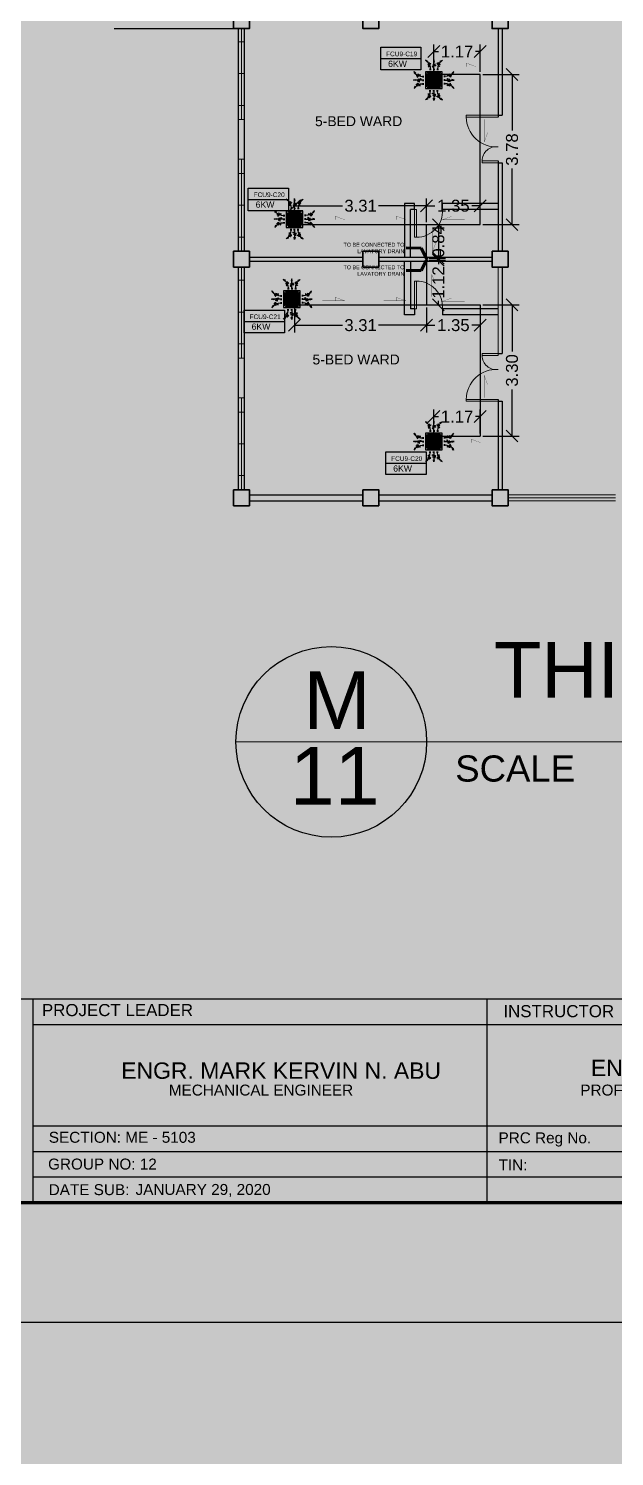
# Model space of a CAD drawing. Header units: millimetres. Extents: x -60 to 576, y -39 to 287.
# Drawn here: x 344.27 to 359, y 76.2 to 112.11 of the extents above; entities that cross this region are included whole.
import ezdxf

# ---------------------------------------------------------------- set-up
doc = ezdxf.new("R2010")
doc.units = ezdxf.units.MM
doc.header["$MEASUREMENT"] = 0
for name, color, linetype in [('AIR', 7, 'Continuous'), ('AIR-00', 7, 'Continuous'), ('AIR-01', 7, 'Continuous'), ('AIR-02', 7, 'Continuous'), ('AIR-04', 7, 'Continuous'), ('DRAIN PIPE', 7, 'Continuous'), ('fcu drain', 7, 'Continuous'), ('label', 7, 'Continuous'), ('Legends', 7, 'Continuous'), ('M-AC-TEXT', 7, 'Continuous'), ('template', 7, 'Continuous')]:
    doc.layers.add(name, color=color, linetype=linetype)
doc.styles.add('ar-dim-axis', font='romans.shx', dxfattribs={"width": 0.8})
doc.styles.add('arial', font='arial.ttf')
doc.styles.add('OIP FONT', font='GOTHIC.TTF', dxfattribs={"height": 150})
doc.styles.get("Standard").update_dxf_attribs({"font": 'arial.ttf'})
doc.styles.add('SWISSLT175', font='swissl.ttf', dxfattribs={"height": 0.175})
doc.dimstyles.new('ar-dim-axis', dxfattribs={"dimtxt": 350, "dimasz": 250, "dimexe": 75, "dimexo": 75, "dimgap": 200, "dimtad": 1, "dimdec": 0, "dimzin": 12, "dimdsep": 46, "dimtxsty": 'ar-dim-axis', "dimblk": 'ARCHTICK', "dimcen": 120, "dimclrd": 11, "dimclre": 8, "dimclrt": 4, "dimadec": 0, "dimazin": 3, "dimtm": 1, "dimtfac": 1, "dimtdec": 0, "dimtix": 1, "dimtmove": 2, "dimatfit": 3, "dimldrblk": 'ARCHTICK', "dimfxl": 1, "dimtolj": 1, "dimtzin": 0, "dimarcsym": 1})
doc.dimstyles.new('Copy of dimension', dxfattribs={"dimtxt": 0.3, "dimasz": 0.3, "dimexe": 0.18, "dimexo": 0.0625, "dimgap": 0.09, "dimtad": 0, "dimzin": 0, "dimdsep": 46, "dimtxsty": 'Standard', "dimblk": 'OBLIQUE', "dimcen": 0.09, "dimclrd": 256, "dimclre": 256, "dimclrt": 256, "dimadec": 0, "dimazin": 0, "dimtfac": 1, "dimtofl": 0, "dimtmove": 0, "dimatfit": 3, "dimldrblk": 'OBLIQUE', "dimfxl": 1, "dimtolj": 1, "dimtzin": 0, "dimarcsym": 0})

# ---------------------------------------------------------------- blocks, each defined once
blk = doc.blocks.new('FCU-13000P (CASSETTE SPLIT)')
at = {"layer": 'AIR-00', "ltscale": 3}
for p, q in [((-7.105427357601002e-15, 0.5227760220777427), (-7.105427357601002e-15, 0.999858067324416)), ((-0.5227760220777427, 7.105427357601002e-15), (-0.999858067324416, 7.105427357601002e-15)), ((-0.5583965329426945, 0.1934974863815064), (-0.4871555112127934, 0.1934974863815064)), ((-0.5583965329426945, 0.1618149178217116), (-0.4871555112127934, 0.1618149178217116)), ((-0.5583965329426945, 0.01584128427990628), (-0.4871555112127934, 0.01584128427990628)), ((-0.1934974863815064, 0.5583965329426945), (-0.1934974863815064, 0.4871555112127943)), ((-0.1618149178217116, 0.5583965329426945), (-0.1618149178217116, 0.4871555112127943)), ((-0.01584128427990628, 0.5583965329426945), (-0.01584128427990628, 0.4871555112127943)), ((0.01584128427989029, 0.5583965329426945), (0.01584128427989029, 0.4871555112127943)), ((0.1618149178217116, 0.5583965329426945), (0.1618149178217116, 0.4871555112127943)), ((0.1934974863815064, 0.5583965329426945), (0.1934974863815064, 0.4871555112127943)), ((0.5583965329426945, 0.1934974863815064), (0.4871555112127934, 0.1934974863815064)), ((0.5583965329426945, 0.1618149178217116), (0.4871555112127934, 0.1618149178217116)), ((0.5583965329426945, 0.01584128427990628), (0.4871555112127934, 0.01584128427990628)), ((0.5227760220777427, 7.105427357601002e-15), (0.999858067324416, 7.105427357601002e-15)), ((-0.5583965329426945, -0.01584128427989029), (-0.4871555112127934, -0.01584128427989029)), ((-0.5583965329426945, -0.1618149178217116), (-0.4871555112127934, -0.1618149178217116)), ((-0.5583965329426945, -0.1934974863815064), (-0.4871555112127934, -0.1934974863815064)), ((-0.1934974863815064, -0.5583965329426945), (-0.1934974863815064, -0.4871555112127943)), ((-0.1618149178217116, -0.5583965329426945), (-0.1618149178217116, -0.4871555112127943)), ((-0.01584128427990628, -0.5583965329426945), (-0.01584128427990628, -0.4871555112127943)), ((-7.105427357601002e-15, -0.5227760220777427), (-7.105427357601002e-15, -0.999858067324416)), ((0.01584128427989029, -0.5583965329426945), (0.01584128427989029, -0.4871555112127943)), ((0.1618149178217116, -0.5583965329426945), (0.1618149178217116, -0.4871555112127943)), ((0.1934974863815064, -0.5583965329426945), (0.1934974863815064, -0.4871555112127943)), ((0.5583965329426945, -0.01584128427989029), (0.4871555112127934, -0.01584128427989029)), ((0.5583965329426945, -0.1618149178217116), (0.4871555112127934, -0.1618149178217116)), ((0.5583965329426945, -0.1934974863815064), (0.4871555112127934, -0.1934974863815064))]:
    blk.add_line(p, q, dxfattribs=at)
at = {"layer": 'AIR-00'}
for p, q in [((0.2953553390593271, -0.2953553390593253), (-0.2953553390593271, 0.2953553390593253)), ((0.2953553390593271, 0.2953553390593253), (-0.2953553390593271, -0.2953553390593253))]:
    blk.add_line(p, q, dxfattribs=at)
at = {"layer": 'AIR-00', "ltscale": 3}
for points in [[(-0.3354339739758903, 0.8949367535147612), (-0.311302411150054, 0.9324741763992979), (-0.4157311477908916, 0.9730825421665728)], [(-0.02231249897048215, 0.8900557322108931), (0.02231249897046617, 0.8900557322108931), (-8.881784197001252e-15, 0.999858067324416)], [(0.3354339739758903, 0.8949367535147612), (0.311302411150054, 0.9324741763992979), (0.4157311477908916, 0.9730825421665728)], [(-0.8900557322108931, 0.02231249897048215), (-0.8900557322108931, -0.02231249897046617), (-0.999858067324416, 8.881784197001252e-15)], [(-0.8949367535147612, 0.3354339739758903), (-0.9324741763992979, 0.311302411150054), (-0.9730825421665728, 0.4157311477908916)], [(0.8900557322108931, 0.02231249897048215), (0.8900557322108931, -0.02231249897046617), (0.999858067324416, 8.881784197001252e-15)], [(0.8949367535147612, 0.3354339739758903), (0.9324741763992979, 0.311302411150054), (0.9730825421665728, 0.4157311477908916)], [(-0.8949367535147612, -0.3354339739758903), (-0.9324741763992979, -0.311302411150054), (-0.9730825421665728, -0.4157311477908916)], [(0.8949367535147612, -0.3354339739758903), (0.9324741763992979, -0.311302411150054), (0.9730825421665728, -0.4157311477908916)], [(-0.3354339739758903, -0.8949367535147612), (-0.311302411150054, -0.9324741763992979), (-0.4157311477908916, -0.9730825421665728)], [(-0.02231249897048215, -0.8900557322108931), (0.02231249897046617, -0.8900557322108931), (-8.881784197001252e-15, -0.999858067324416)], [(0.3354339739758903, -0.8949367535147612), (0.311302411150054, -0.9324741763992979), (0.4157311477908916, -0.9730825421665728)]]:
    blk.add_lwpolyline(points, close=True, dxfattribs=at)
at = {"layer": 'AIR-00'}
for points in [[(-0.3233681925629757, 0.9137054649570295, -0.1718088678768037), (-0.1776562021016108, 0.5583965329426945), (-0.1776562021016108, 0.5222310829013512)], [(0.3233681925629757, 0.9137054649570295, 0.1718088678768037), (0.1776562021016108, 0.5583965329426945), (0.1776562021016108, 0.5222310829013512)], [(-0.9137054649570295, 0.3233681925629757, 0.1718088678768037), (-0.5583965329426945, 0.1776562021016108), (-0.5222310829013512, 0.1776562021016108)], [(0.9137054649570295, 0.3233681925629757, -0.1718088678768037), (0.5583965329426945, 0.1776562021016108), (0.5222310829013512, 0.1776562021016108)], [(-0.9137054649570295, -0.3233681925629757, -0.1718088678768037), (-0.5583965329426945, -0.1776562021016108), (-0.5222310829013512, -0.1776562021016108)], [(-0.3233681925629757, -0.9137054649570295, 0.1718088678768037), (-0.1776562021016108, -0.5583965329426945), (-0.1776562021016108, -0.5222310829013512)], [(0.3233681925629757, -0.9137054649570295, -0.1718088678768037), (0.1776562021016108, -0.5583965329426945), (0.1776562021016108, -0.5222310829013512)], [(0.9137054649570295, -0.3233681925629757, 0.1718088678768037), (0.5583965329426945, -0.1776562021016108), (0.5222310829013512, -0.1776562021016108)]]:
    blk.add_lwpolyline(points, format="xyb", dxfattribs=at)
for points in [[(-0.2599999999999998, -0.259999999999998), (0.2599999999999998, -0.2599999999999962), (0.2600000000000007, 0.259999999999998), (-0.2599999999999998, 0.259999999999998)], [(-0.2100000000000009, -0.2099999999999991), (0.2100000000000026, -0.2099999999999973), (0.2100000000000009, 0.2099999999999991), (-0.2100000000000009, 0.2099999999999991)], [(-0.160000000000001, -0.1599999999999984), (0.1600000000000028, -0.1599999999999966), (0.160000000000001, 0.1599999999999984), (-0.160000000000001, 0.1599999999999984)], [(-0.1100000000000012, -0.1099999999999994), (0.110000000000003, -0.1099999999999977), (0.1100000000000012, 0.1099999999999994), (-0.1100000000000012, 0.1099999999999994)], [(-0.06000000000000139, -0.05999999999999872), (0.06000000000000316, -0.05999999999999694), (0.06000000000000139, 0.05999999999999872), (-0.06000000000000139, 0.05999999999999872)]]:
    blk.add_lwpolyline(points, close=True, dxfattribs=at)
at = {"layer": 'AIR-00', "ltscale": 3}
for points in [[(-0.2677478374719957, 0.8404580605517644), (-0.2311577860871346, 0.8521369272970549), (-0.1336933111678267, 0.8824412830765702), (-0.422244853896613, 0.7038013426221994), (0.004842014239526904, 0.9030058120233662), (-0.358385268367277, 0.6454544827540296), (-0.2387546223537829, 0.6780035992551685), (-0.199446847060301, 0.6895241051866989)], [(0.2677478374719957, 0.8404580605517644), (0.2311577860871346, 0.8521369272970549), (0.1336933111678267, 0.8824412830765702), (0.422244853896613, 0.7038013426221994), (-0.004842014239526904, 0.9030058120233662), (0.358385268367277, 0.6454544827540296), (0.2387546223537829, 0.6780035992551685), (0.199446847060301, 0.6895241051866989)], [(-0.8404580605517644, 0.2677478374719957), (-0.8521369272970549, 0.2311577860871346), (-0.8824412830765702, 0.1336933111678267), (-0.7038013426221994, 0.422244853896613), (-0.9030058120233662, -0.004842014239526904), (-0.6454544827540296, 0.358385268367277), (-0.6780035992551685, 0.2387546223537829), (-0.6895241051866989, 0.199446847060301)], [(0.8404580605517644, 0.2677478374719957), (0.8521369272970549, 0.2311577860871346), (0.8824412830765702, 0.1336933111678267), (0.7038013426221994, 0.422244853896613), (0.9030058120233662, -0.004842014239526904), (0.6454544827540296, 0.358385268367277), (0.6780035992551685, 0.2387546223537829), (0.6895241051866989, 0.199446847060301)], [(-0.8404580605517644, -0.2677478374719957), (-0.8521369272970549, -0.2311577860871346), (-0.8824412830765702, -0.1336933111678267), (-0.7038013426221994, -0.422244853896613), (-0.9030058120233662, 0.004842014239526904), (-0.6454544827540296, -0.358385268367277), (-0.6780035992551685, -0.2387546223537829), (-0.6895241051866989, -0.199446847060301)], [(-0.2677478374719957, -0.8404580605517644), (-0.2311577860871346, -0.8521369272970549), (-0.1336933111678267, -0.8824412830765702), (-0.422244853896613, -0.7038013426221994), (0.004842014239526904, -0.9030058120233662), (-0.358385268367277, -0.6454544827540296), (-0.2387546223537829, -0.6780035992551685), (-0.199446847060301, -0.6895241051866989)], [(0.2677478374719957, -0.8404580605517644), (0.2311577860871346, -0.8521369272970549), (0.1336933111678267, -0.8824412830765702), (0.422244853896613, -0.7038013426221994), (-0.004842014239526904, -0.9030058120233662), (0.358385268367277, -0.6454544827540296), (0.2387546223537829, -0.6780035992551685), (0.199446847060301, -0.6895241051866989)], [(0.8404580605517644, -0.2677478374719957), (0.8521369272970549, -0.2311577860871346), (0.8824412830765702, -0.1336933111678267), (0.7038013426221994, -0.422244853896613), (0.9030058120233662, 0.004842014239526904), (0.6454544827540296, -0.358385268367277), (0.6780035992551685, -0.2387546223537829), (0.6895241051866989, -0.199446847060301)]]:
    blk.add_open_spline(points, degree=3, knots=[0.003283373016645994, 0.003283373016645994, 0.003283373016645994, 0.003283373016645994, 0.07125673401182435, 0.1924074622850254, 0.3347111145698326, 0.5062144727996265, 0.5813292033149298, 0.5813292033149298, 0.5813292033149298, 0.5813292033149298], dxfattribs=at)
for points in [[(-8.881784197001252e-15, 0.7998245828525512), (0.07656577961462041, 0.77607757560925), (-0.05808428128809773, 0.7549690294354541), (0.09768727811871436, 0.7180292880357495), (-0.08712642193214215, 0.6626196044680484), (-8.881784197001252e-15, 0.6309567852073492)], [(-0.7998245828525512, 8.881784197001252e-15), (-0.77607757560925, -0.07656577961462041), (-0.7549690294354541, 0.05808428128809773), (-0.7180292880357495, -0.09768727811871436), (-0.6626196044680484, 0.08712642193214215), (-0.6309567852073492, 8.881784197001252e-15)], [(0.7998245828525512, 8.881784197001252e-15), (0.77607757560925, -0.07656577961462041), (0.7549690294354541, 0.05808428128809773), (0.7180292880357495, -0.09768727811871436), (0.6626196044680484, 0.08712642193214215), (0.6309567852073492, 8.881784197001252e-15)], [(-8.881784197001252e-15, -0.7998245828525512), (0.07656577961462041, -0.77607757560925), (-0.05808428128809773, -0.7549690294354541), (0.09768727811871436, -0.7180292880357495), (-0.08712642193214215, -0.6626196044680484), (-8.881784197001252e-15, -0.6309567852073492)]]:
    blk.add_spline(points, degree=3, dxfattribs=at)
for points in [[(-0.4157311477908907, 0.9730825421665728), (-0.3354339739758911, 0.8949367535147612), (-0.3113024111500549, 0.9324741763992979)], [(-7.993605777301127e-15, 0.999858067324416), (-0.02231249897048304, 0.8900557322108931), (0.02231249897046528, 0.8900557322108931)], [(0.4157311477908889, 0.9730825421665728), (0.3354339739758894, 0.8949367535147612), (0.3113024111500531, 0.9324741763992979)], [(-0.999858067324416, 7.105427357601002e-15), (-0.8900557322108922, 0.02231249897048215), (-0.8900557322108922, -0.02231249897046617)], [(-0.9730825421665728, 0.4157311477908898), (-0.8949367535147612, 0.3354339739758903), (-0.9324741763992979, 0.311302411150054)], [(0.999858067324416, 7.105427357601002e-15), (0.8900557322108922, 0.02231249897048215), (0.8900557322108922, -0.02231249897046617)], [(0.9730825421665728, 0.4157311477908898), (0.8949367535147612, 0.3354339739758903), (0.9324741763992979, 0.311302411150054)], [(-0.9730825421665728, -0.4157311477908898), (-0.8949367535147612, -0.3354339739758903), (-0.9324741763992979, -0.311302411150054)], [(0.9730825421665728, -0.4157311477908898), (0.8949367535147612, -0.3354339739758903), (0.9324741763992979, -0.311302411150054)], [(-0.4157311477908907, -0.9730825421665728), (-0.3354339739758911, -0.8949367535147612), (-0.3113024111500549, -0.9324741763992979)], [(-7.993605777301127e-15, -0.999858067324416), (-0.02231249897048304, -0.8900557322108931), (0.02231249897046528, -0.8900557322108931)], [(0.4157311477908889, -0.9730825421665728), (0.3354339739758894, -0.8949367535147612), (0.3113024111500531, -0.9324741763992979)]]:
    blk.add_solid(points, dxfattribs=at)
at = {"layer": 'AIR-01'}
for points in [[(-0.3725000000000005, 0.3099999999999987), (-0.3475000000000001, 0.3099999999999987), (-0.3475000000000001, -0.3099999999999987), (-0.3725000000000005, -0.3099999999999987)], [(-0.3100000000000005, 0.3724999999999987), (0.3100000000000005, 0.3724999999999987), (0.3100000000000005, 0.3475000000000001), (-0.3100000000000005, 0.3475000000000001)], [(0.3725000000000005, 0.3099999999999987), (0.3475000000000001, 0.3099999999999987), (0.3475000000000001, -0.3099999999999987), (0.3725000000000005, -0.3099999999999987)], [(-0.3100000000000005, -0.3724999999999987), (0.3100000000000005, -0.3724999999999987), (0.3100000000000005, -0.3475000000000001), (-0.3100000000000005, -0.3475000000000001)]]:
    blk.add_lwpolyline(points, close=True, dxfattribs=at)
at = {"layer": 'AIR-02'}
blk.add_lwpolyline([(-0.2600000000000007, -0.3099999999999987), (0.2600000000000016, -0.3099999999999969, 0.414213562373095), (0.3100000000000014, -0.2599999999999962), (0.3100000000000005, 0.259999999999998, 0.4142135623730945), (0.2600000000000007, 0.3099999999999987), (-0.2600000000000007, 0.3099999999999987, 0.414213562373095), (-0.3100000000000005, 0.259999999999998), (-0.3100000000000005, -0.259999999999998, 0.414213562373095)], format="xyb", close=True, dxfattribs=at)
at = {"layer": 'AIR-04'}
blk.add_lwpolyline([(-0.4100000000000001, -0.4100000000000001), (0.4100000000000001, -0.4100000000000001), (0.4100000000000001, 0.4100000000000001), (-0.4100000000000001, 0.4100000000000001)], close=True, dxfattribs=at)
blk = doc.blocks.new('_ARCHTICK')
at = {"color": 0, "linetype": 'ByBlock', "const_width": 0.15}
blk.add_lwpolyline([(-0.5, -0.5), (0.5, 0.5)], dxfattribs=at)
blk = doc.blocks.new('_Oblique')
at = {"color": 0, "linetype": 'ByBlock', "lineweight": -2}
blk.add_line((-0.5, -0.5), (0.5, 0.5), dxfattribs=at)
blk = doc.blocks.new('*D148')
at = {"lineweight": -2, "transparency": 16777216}
for p, q in [((354.4583921592506, 111.020074889405), (354.4583921592506, 111.7155215422773)), ((355.623740215897, 111.020074889405), (355.623740215897, 111.7155215422773)), ((354.4583921592506, 111.5355215422773), (354.5755545913938, 111.5355215422773)), ((355.623740215897, 111.5355215422773), (355.5065777837539, 111.5355215422773))]:
    blk.add_line(p, q, dxfattribs=at)
at = {"layer": 'Defpoints', "color": 0, "transparency": 16777216}
for p in [(355.623740215897, 111.5355215422773), (354.4583921592506, 110.957574889405), (355.623740215897, 110.957574889405)]:
    blk.add_point(p, dxfattribs=at)
at = {"lineweight": -2, "transparency": 16777216, "xscale": 0.3, "yscale": 0.3, "zscale": 0.3, "rotation": 180}
blk.add_blockref('_Oblique', (354.4583921592506, 111.5355215422773), dxfattribs=at)
at = {"lineweight": -2, "transparency": 16777216, "xscale": 0.3, "yscale": 0.3, "zscale": 0.3}
blk.add_blockref('_Oblique', (355.623740215897, 111.5355215422773), dxfattribs=at)
at = {"transparency": 16777216, "insert": (355.0410661875738, 111.5355215422773), "char_height": 0.3, "attachment_point": 5}
blk.add_mtext('\\A1;1.17', dxfattribs=at)
blk = doc.blocks.new('*D149')
at = {"lineweight": -2, "transparency": 16777216}
for p, q in [((355.6862402158972, 110.957574889405), (356.6023181915889, 110.957574889405)), ((356.4223181915889, 110.957574889405), (356.4223181915889, 109.5493382054665)), ((356.4223181915889, 107.1814289430833), (356.4223181915889, 108.5896656270218)), ((355.6862402158972, 107.1814289430833), (356.6023181915889, 107.1814289430833))]:
    blk.add_line(p, q, dxfattribs=at)
at = {"layer": 'Defpoints', "color": 0, "transparency": 16777216}
for p in [(355.6237402158972, 110.957574889405), (355.6237402158972, 107.1814289430833), (356.4223181915889, 107.1814289430833)]:
    blk.add_point(p, dxfattribs=at)
at = {"lineweight": -2, "transparency": 16777216, "xscale": 0.3, "yscale": 0.3, "zscale": 0.3}
for p, rotation in [((356.4223181915889, 110.957574889405), 90), ((356.4223181915889, 107.1814289430833), 270)]:
    blk.add_blockref('_Oblique', p, dxfattribs=dict(at, rotation=rotation))
at = {"transparency": 16777216, "insert": (356.4223181915889, 109.069501916244), "char_height": 0.3, "attachment_point": 5, "rotation": 90}
blk.add_mtext('\\A1;3.78', dxfattribs=at)
blk = doc.blocks.new('*D150')
at = {"lineweight": -2, "transparency": 16777216}
for p, q in [((354.2729615350485, 107.2439289430832), (354.2729615350485, 107.8357412200193)), ((355.623740215897, 107.2439289430832), (355.623740215897, 107.8357412200193)), ((354.2729615350485, 107.6557412200193), (354.4817137676965, 107.6557412200193)), ((355.623740215897, 107.6557412200193), (355.414987983249, 107.6557412200193))]:
    blk.add_line(p, q, dxfattribs=at)
at = {"layer": 'Defpoints', "color": 0, "transparency": 16777216}
for p in [(354.2729615350485, 107.6557412200193), (354.2729615350485, 107.1814289430832), (355.623740215897, 107.1814289430832)]:
    blk.add_point(p, dxfattribs=at)
at = {"lineweight": -2, "transparency": 16777216, "xscale": 0.3, "yscale": 0.3, "zscale": 0.3, "rotation": 180}
blk.add_blockref('_Oblique', (354.2729615350485, 107.6557412200193), dxfattribs=at)
at = {"lineweight": -2, "transparency": 16777216, "xscale": 0.3, "yscale": 0.3, "zscale": 0.3}
blk.add_blockref('_Oblique', (355.623740215897, 107.6557412200193), dxfattribs=at)
at = {"transparency": 16777216, "insert": (354.9483508754728, 107.6557412200193), "char_height": 0.3, "attachment_point": 5}
blk.add_mtext('\\A1;1.35', dxfattribs=at)
blk = doc.blocks.new('*D151')
at = {"lineweight": -2, "transparency": 16777216}
for p, q in [((350.9583761802145, 107.2439289430832), (350.9583761802145, 107.8357412200193)), ((354.2729615350485, 107.2439289430832), (354.2729615350485, 107.8357412200193)), ((350.9583761802145, 107.6557412200193), (352.1650958699099, 107.6557412200193)), ((354.2729615350485, 107.6557412200193), (353.0662418453532, 107.6557412200193))]:
    blk.add_line(p, q, dxfattribs=at)
at = {"layer": 'Defpoints', "color": 0, "transparency": 16777216}
for p in [(350.9583761802145, 107.6557412200193), (350.9583761802145, 107.1814289430832), (354.2729615350485, 107.1814289430832)]:
    blk.add_point(p, dxfattribs=at)
at = {"lineweight": -2, "transparency": 16777216, "xscale": 0.3, "yscale": 0.3, "zscale": 0.3, "rotation": 180}
blk.add_blockref('_Oblique', (350.9583761802145, 107.6557412200193), dxfattribs=at)
at = {"lineweight": -2, "transparency": 16777216, "xscale": 0.3, "yscale": 0.3, "zscale": 0.3}
blk.add_blockref('_Oblique', (354.2729615350485, 107.6557412200193), dxfattribs=at)
at = {"transparency": 16777216, "insert": (352.6156688576315, 107.6557412200193), "char_height": 0.3, "attachment_point": 5}
blk.add_mtext('\\A1;3.31', dxfattribs=at)
blk = doc.blocks.new('*D152')
at = {"lineweight": -2, "transparency": 16777216}
for p, q in [((354.3354615350486, 107.1814289430833), (354.7508361947596, 107.1814289430833)), ((354.5708361947596, 107.1814289430833), (354.5708361947596, 106.3375748894111)), ((354.3354615350486, 106.3375748894111), (354.7508361947596, 106.3375748894111))]:
    blk.add_line(p, q, dxfattribs=at)
at = {"layer": 'Defpoints', "color": 0, "transparency": 16777216}
for p in [(354.2729615350486, 107.1814289430833), (354.2729615350486, 106.3375748894111), (354.5708361947596, 106.3375748894111)]:
    blk.add_point(p, dxfattribs=at)
at = {"lineweight": -2, "transparency": 16777216, "xscale": 0.3, "yscale": 0.3, "zscale": 0.3}
for p, rotation in [((354.5708361947596, 107.1814289430833), 90), ((354.5708361947596, 106.3375748894111), 270)]:
    blk.add_blockref('_Oblique', p, dxfattribs=dict(at, rotation=rotation))
at = {"transparency": 16777216, "insert": (354.5708361947595, 106.7595019162471), "char_height": 0.3, "attachment_point": 5, "rotation": 90}
blk.add_mtext('\\A1;0.84', dxfattribs=at)
blk = doc.blocks.new('*D153')
at = {"lineweight": -2, "transparency": 16777216}
for p, q in [((354.3354615350486, 106.2875748894126), (354.7508361947599, 106.2875748894126)), ((354.5708361947599, 106.2875748894126), (354.5708361947599, 106.1895834409058)), ((354.5708361947599, 105.1636383771193), (354.5708361947599, 105.2616298256261)), ((354.3354227174976, 105.1636383771193), (354.7508361947599, 105.1636383771193))]:
    blk.add_line(p, q, dxfattribs=at)
at = {"layer": 'Defpoints', "color": 0, "transparency": 16777216}
for p in [(354.2729615350486, 106.2875748894126), (354.2729227174976, 105.1636383771193), (354.5708361947599, 105.1636383771193)]:
    blk.add_point(p, dxfattribs=at)
at = {"lineweight": -2, "transparency": 16777216, "xscale": 0.3, "yscale": 0.3, "zscale": 0.3}
for p, rotation in [((354.5708361947599, 106.2875748894126), 90), ((354.5708361947599, 105.1636383771193), 270)]:
    blk.add_blockref('_Oblique', p, dxfattribs=dict(at, rotation=rotation))
at = {"transparency": 16777216, "insert": (354.5708361947599, 105.7256066332658), "char_height": 0.3, "attachment_point": 5, "rotation": 90}
blk.add_mtext('\\A1;1.12', dxfattribs=at)
blk = doc.blocks.new('*D154')
at = {"lineweight": -2, "transparency": 16777216}
for p, q in [((350.9583761802, 105.1012528520724), (350.9583761802, 104.4718782183617)), ((354.2729615350485, 105.1012528520724), (354.2729615350485, 104.4718782183617)), ((350.9583761802, 104.6518782183617), (352.1650958699026, 104.6518782183617)), ((354.2729615350485, 104.6518782183617), (353.0662418453459, 104.6518782183617))]:
    blk.add_line(p, q, dxfattribs=at)
at = {"layer": 'Defpoints', "color": 0, "transparency": 16777216}
for p in [(350.9583761802, 105.1637528520724), (354.2729615350485, 105.1637528520724), (350.9583761802, 104.6518782183617)]:
    blk.add_point(p, dxfattribs=at)
at = {"lineweight": -2, "transparency": 16777216, "xscale": 0.3, "yscale": 0.3, "zscale": 0.3, "rotation": 180}
blk.add_blockref('_Oblique', (350.9583761802, 104.6518782183617), dxfattribs=at)
at = {"lineweight": -2, "transparency": 16777216, "xscale": 0.3, "yscale": 0.3, "zscale": 0.3}
blk.add_blockref('_Oblique', (354.2729615350485, 104.6518782183617), dxfattribs=at)
at = {"transparency": 16777216, "insert": (352.6156688576243, 104.6518782183617), "char_height": 0.3, "attachment_point": 5}
blk.add_mtext('\\A1;3.31', dxfattribs=at)
blk = doc.blocks.new('*D155')
at = {"lineweight": -2, "transparency": 16777216}
for p, q in [((354.2729615350485, 105.1012528520724), (354.2729615350485, 104.4718782183617)), ((355.6237402197894, 105.101207399347), (355.6237402197894, 104.4718782183617)), ((354.2729615350485, 104.6518782183617), (354.4817137696427, 104.6518782183617)), ((355.6237402197894, 104.6518782183617), (355.4149879851952, 104.6518782183617))]:
    blk.add_line(p, q, dxfattribs=at)
at = {"layer": 'Defpoints', "color": 0, "transparency": 16777216}
for p in [(354.2729615350485, 105.1637528520724), (355.6237402197894, 105.163707399347), (355.6237402197894, 104.6518782183617)]:
    blk.add_point(p, dxfattribs=at)
at = {"lineweight": -2, "transparency": 16777216, "xscale": 0.3, "yscale": 0.3, "zscale": 0.3, "rotation": 180}
blk.add_blockref('_Oblique', (354.2729615350485, 104.6518782183617), dxfattribs=at)
at = {"lineweight": -2, "transparency": 16777216, "xscale": 0.3, "yscale": 0.3, "zscale": 0.3}
blk.add_blockref('_Oblique', (355.6237402197894, 104.6518782183617), dxfattribs=at)
at = {"transparency": 16777216, "insert": (354.948350877419, 104.6518782183617), "char_height": 0.3, "attachment_point": 5}
blk.add_mtext('\\A1;1.35', dxfattribs=at)
blk = doc.blocks.new('*D156')
at = {"lineweight": -2, "transparency": 16777216}
for p, q in [((355.6862402158972, 105.1635917237482), (356.6023181915888, 105.1635917237482)), ((356.4223181915888, 105.1635917237482), (356.4223181915888, 103.9934463091178)), ((356.4223181915888, 101.8652654238189), (356.4223181915888, 103.0354108384493)), ((355.6861254241883, 101.8652654238189), (356.6023181915888, 101.8652654238189))]:
    blk.add_line(p, q, dxfattribs=at)
at = {"layer": 'Defpoints', "color": 0, "transparency": 16777216}
for p in [(355.6237402158972, 105.1635917237482), (355.6236254241883, 101.8652654238189), (356.4223181915888, 101.8652654238189)]:
    blk.add_point(p, dxfattribs=at)
at = {"lineweight": -2, "transparency": 16777216, "xscale": 0.3, "yscale": 0.3, "zscale": 0.3}
for p, rotation in [((356.4223181915888, 105.1635917237482), 90), ((356.4223181915888, 101.8652654238189), 270)]:
    blk.add_blockref('_Oblique', p, dxfattribs=dict(at, rotation=rotation))
at = {"transparency": 16777216, "insert": (356.4223181915888, 103.5144285737834), "char_height": 0.3, "attachment_point": 5, "rotation": 90}
blk.add_mtext('\\A1;3.30', dxfattribs=at)
blk = doc.blocks.new('*D157')
at = {"lineweight": -2, "transparency": 16777216}
for p, q in [((354.4583970316684, 101.9278059772833), (354.4583970316684, 102.5346898623345)), ((354.4583970316684, 102.3546898623345), (354.5755015344559, 102.3546898623345)), ((355.6236292296035, 102.3546898623345), (355.5065247268161, 102.3546898623345)), ((355.6236292296035, 101.9277654236864), (355.6236292296035, 102.5346898623345))]:
    blk.add_line(p, q, dxfattribs=at)
at = {"layer": 'Defpoints', "color": 0, "transparency": 16777216}
for p in [(354.4583970316684, 102.3546898623345), (354.4583970316684, 101.8653059772833), (355.6236292296035, 101.8652654236864)]:
    blk.add_point(p, dxfattribs=at)
at = {"lineweight": -2, "transparency": 16777216, "xscale": 0.3, "yscale": 0.3, "zscale": 0.3, "rotation": 180}
blk.add_blockref('_Oblique', (354.4583970316684, 102.3546898623345), dxfattribs=at)
at = {"lineweight": -2, "transparency": 16777216, "xscale": 0.3, "yscale": 0.3, "zscale": 0.3}
blk.add_blockref('_Oblique', (355.6236292296035, 102.3546898623345), dxfattribs=at)
at = {"transparency": 16777216, "insert": (355.041013130636, 102.3546898623345), "char_height": 0.3, "attachment_point": 5}
blk.add_mtext('\\A1;1.17', dxfattribs=at)

msp = doc.modelspace()

# ---------------------------------------------------------------- linework, layer by layer
at = {"color": 8, "lineweight": 25}
msp.add_line((346.4229615350573, 112.1125748894184), (349.4229615350573, 112.1125748894111), dxfattribs=at)
at = {"color": 8, "linetype": 'ByBlock', "lineweight": 25}
for p, q in [((349.5479615350573, 106.5125748894125), (349.5479615350573, 112.1125748894111)), ((349.697961535066, 106.5125748894125), (349.697961535066, 112.1125748894111)), ((356.072961535066, 112.1125748894111), (356.072961535066, 109.8875748894125)), ((356.1729615350573, 112.1125748894111), (356.1729615350573, 109.9375748894155)), ((356.072961535066, 109.9375748894155), (356.1729615350573, 109.9375748894155)), ((356.072961535066, 108.787574889414), (356.072961535066, 106.5125748894125)), ((356.072961535066, 108.7375748894111), (356.1729615350573, 108.7375748894111)), ((356.1729615350573, 108.7375748894111), (356.1729615350573, 106.5125748894125)), ((353.7229615350311, 107.7125748894169), (353.7229615350311, 106.3625748894111)), ((354.6729615349263, 107.5625748894155), (354.6729615349263, 107.7125748894169)), ((349.822961535066, 106.3625748894111), (352.6729615350573, 106.3625748894111)), ((353.072961535066, 106.3625748894111), (355.9229615350573, 106.3625748894111)), ((349.5479615350573, 100.5125748894125), (349.5479615350573, 106.1125748894111)), ((349.697961535066, 100.5125748894125), (349.697961535066, 106.1125748894111)), ((349.822961535066, 106.2625748894125), (352.6729615350573, 106.2625748894125)), ((353.072961535066, 106.2625748894125), (355.9229615350573, 106.2625748894125)), ((353.7229615350311, 104.9125748894067), (353.7229615350311, 106.2625748894125)), ((356.1729615350573, 106.1125748894111), (356.1729615350573, 103.9375748894155)), ((356.072961535066, 103.9375748894155), (356.1729615350573, 103.9375748894155)), ((356.072961535066, 102.787574889414), (356.072961535066, 100.5125748894125)), ((356.072961535066, 102.7375748894111), (356.1729615350573, 102.7375748894111)), ((356.1729615350573, 102.7375748894111), (356.1729615350573, 100.5125748894125)), ((349.822961535066, 100.3875748894125), (352.6729615350573, 100.3875748894125)), ((349.822961535066, 100.2375748894111), (352.6729615350573, 100.2375748894111)), ((353.072961535066, 100.3875748894125), (355.9229615350573, 100.3875748894125)), ((353.072961535066, 100.2375748894111), (355.9229615350573, 100.2375748894111))]:
    msp.add_line(p, q, dxfattribs=at)
at = {"color": 8, "linetype": 'ByBlock', "lineweight": 9}
for p, q in [((349.6229615350689, 112.1125748894111), (349.6229615350689, 109.8250748894125)), ((349.5479615350573, 110.9813248894125), (349.5479615350573, 111.7813248894155)), ((349.5479615350573, 111.7813248894155), (349.697961535066, 111.7813248894155)), ((349.697961535066, 111.7813248894155), (349.697961535066, 110.1813248894169)), ((349.5479615350573, 110.9813248894125), (349.697961535066, 110.9813248894125)), ((349.697961535066, 110.1813248894169), (349.5479615350573, 110.1813248894169)), ((349.5479615350573, 109.8250748894125), (349.697961535066, 109.8250748894125)), ((349.5479615350573, 108.8250748894125), (349.697961535066, 108.8250748894125)), ((349.6229615350689, 108.8250748894125), (349.6229615350689, 106.5125748894125)), ((349.5479615350573, 107.6688248894125), (349.5479615350573, 108.4688248894155)), ((349.5479615350573, 108.4688248894155), (349.697961535066, 108.4688248894155)), ((349.697961535066, 108.4688248894155), (349.697961535066, 106.8688248894169)), ((349.5479615350573, 107.6688248894125), (349.697961535066, 107.6688248894125)), ((349.697961535066, 106.8688248894169), (349.5479615350573, 106.8688248894169)), ((349.6229615350689, 106.1125748894111), (349.6229615350689, 103.8250748894125)), ((349.5479615350573, 104.9813248894125), (349.5479615350573, 105.7813248894155)), ((349.5479615350573, 105.7813248894155), (349.697961535066, 105.7813248894155)), ((349.697961535066, 105.7813248894155), (349.697961535066, 104.1813248894169)), ((349.5479615350573, 104.9813248894125), (349.697961535066, 104.9813248894125)), ((349.697961535066, 104.1813248894169), (349.5479615350573, 104.1813248894169)), ((349.5479615350573, 103.8250748894125), (349.697961535066, 103.8250748894125)), ((349.5479615350573, 102.8250748894125), (349.697961535066, 102.8250748894125)), ((349.6229615350689, 102.8250748894125), (349.6229615350689, 100.5125748894125)), ((349.5479615350573, 101.6688248894125), (349.5479615350573, 102.4688248894155)), ((349.5479615350573, 102.4688248894155), (349.697961535066, 102.4688248894155)), ((349.697961535066, 102.4688248894155), (349.697961535066, 100.8688248894169)), ((349.5479615350573, 101.6688248894125), (349.697961535066, 101.6688248894125)), ((349.697961535066, 100.8688248894169), (349.5479615350573, 100.8688248894169)), ((359.0229615350631, 100.3875748894125), (356.322961535066, 100.3875748894125)), ((356.322961535066, 100.3125748894155), (359.0229615350631, 100.3125748894155)), ((356.322961535066, 100.2375748894111), (359.0229615350631, 100.2375748894111))]:
    msp.add_line(p, q, dxfattribs=at)
at = {"color": 8, "linetype": 'ByBlock', "lineweight": 25, "ltscale": 0.3}
for p, q in [((353.9729615349146, 107.7125748894169), (353.7229615350311, 107.7125748894169)), ((353.9729615349146, 107.5625748894155), (353.8729615350252, 107.5625748894155)), ((353.8729615350543, 106.3625748894111), (353.8729615350252, 107.5625748894155)), ((353.9729615349146, 107.5625748894155), (353.9729615349146, 107.7125748894169)), ((356.072961535066, 107.7125748894169), (354.6729615349263, 107.7125748894169)), ((356.072961535066, 107.5625748894155), (354.6729615349263, 107.5625748894155)), ((353.8729615350543, 106.2625748894125), (353.8729615350252, 105.0625748894082)), ((353.9729615349146, 104.9125748894067), (353.7229615350311, 104.9125748894067)), ((353.9729615349146, 105.0625748894082), (353.8729615350252, 105.0625748894082)), ((353.9729615349146, 105.0625748894082), (353.9729615349146, 104.9125748894067)), ((356.072961535066, 105.0625748894082), (354.6729615349263, 105.0625748894082)), ((354.6729615349263, 105.0625748894082), (354.6729615349263, 104.9125748894067)), ((356.072961535066, 104.9125748894067), (354.6729615349263, 104.9125748894067))]:
    msp.add_line(p, q, dxfattribs=at)
at = {"color": 8, "lineweight": 9}
for p, q in [((354.6229615350252, 106.5625748894082), (354.6229615350252, 106.3625748894111)), ((354.6229615350252, 106.3625748894111), (355.1229615350252, 106.3625748894111)), ((354.6229615350252, 106.2625748894125), (355.1229615350252, 106.2625748894125))]:
    msp.add_line(p, q, dxfattribs=at)
at = {"color": 8, "linetype": 'ByBlock', "lineweight": 13}
msp.add_line((356.072961535066, 106.1125748894111), (356.072961535066, 103.8875748894125), dxfattribs=at)
at = {"color": 0, "linetype": 'ByBlock', "lineweight": 9}
for p, q in [((354.5512626099439, 94.17267648440384), (349.4812419776016, 94.17267648440384)), ((392.5208883451612, 94.17267648440384), (354.5512626099439, 94.17267648440384))]:
    msp.add_line(p, q, dxfattribs=at)
at = {"color": 8, "linetype": 'ByBlock', "lineweight": 35}
for points in [[(349.4229615350573, 112.5125748894125), (349.822961535066, 112.5125748894125), (349.822961535066, 112.1125748894111), (349.4229615350573, 112.1125748894111)], [(352.6729615350573, 112.5125748894125), (353.072961535066, 112.5125748894125), (353.072961535066, 112.1125748894111), (352.6729615350573, 112.1125748894111)], [(355.9229615350573, 112.5125748894125), (356.322961535066, 112.5125748894125), (356.322961535066, 112.1125748894111), (355.9229615350573, 112.1125748894111)], [(349.4229615350573, 106.5125748894125), (349.822961535066, 106.5125748894125), (349.822961535066, 106.1125748894111), (349.4229615350573, 106.1125748894111)], [(352.6729615350573, 106.5125748894125), (353.072961535066, 106.5125748894125), (353.072961535066, 106.1125748894111), (352.6729615350573, 106.1125748894111)], [(355.9229615350573, 106.5125748894125), (356.322961535066, 106.5125748894125), (356.322961535066, 106.1125748894111), (355.9229615350573, 106.1125748894111)], [(349.4229615350573, 100.5125748894125), (349.822961535066, 100.5125748894125), (349.822961535066, 100.1125748894111), (349.4229615350573, 100.1125748894111)], [(352.6729615350573, 100.5125748894125), (353.072961535066, 100.5125748894125), (353.072961535066, 100.1125748894111), (352.6729615350573, 100.1125748894111)], [(355.9229615350573, 100.5125748894125), (356.322961535066, 100.5125748894125), (356.322961535066, 100.1125748894111), (355.9229615350573, 100.1125748894111)]]:
    msp.add_lwpolyline(points, close=True, dxfattribs=at)
at = {"color": 8, "lineweight": 9}
for points in [[(349.5479615350573, 112.1125748894111), (349.697961535066, 112.1125748894111), (349.697961535066, 109.8250748894125), (349.5479615350573, 109.8250748894125)], [(349.5479615350573, 108.8250748894125), (349.697961535066, 108.8250748894125), (349.697961535066, 106.5125748894125), (349.5479615350573, 106.5125748894125)], [(349.5479615350573, 106.1125748894111), (349.697961535066, 106.1125748894111), (349.697961535066, 103.8250748894125), (349.5479615350573, 103.8250748894125)], [(349.5479615350573, 102.8250748894125), (349.697961535066, 102.8250748894125), (349.697961535066, 100.5125748894125), (349.5479615350573, 100.5125748894125)]]:
    msp.add_lwpolyline(points, close=True, dxfattribs=at)
at = {"color": 8, "lineweight": 13, "ltscale": 0.03}
for points in [[(356.072961535066, 109.8875748894125), (356.072961535066, 109.9375748894082), (355.2729615350631, 109.9375748894082), (355.2729615350631, 109.8875748894125)], [(356.072961535066, 108.7375748894111), (356.072961535066, 108.787574889414), (355.6729615350573, 108.787574889414), (355.6729615350573, 108.7375748894111)], [(353.9729615349146, 107.5625748894155), (354.0229615349176, 107.5625748894155), (354.0229615349176, 106.8625748894184), (353.9729615349146, 106.8625748894184)], [(353.9729615349146, 105.0625748894082), (354.0229615349176, 105.0625748894082), (354.0229615349176, 105.7625748894053), (353.9729615349146, 105.7625748894053)], [(356.072961535066, 103.9375748894155), (356.072961535066, 103.8875748894125), (355.6729615350573, 103.8875748894125), (355.6729615350573, 103.9375748894155)], [(356.072961535066, 102.787574889414), (356.072961535066, 102.7375748894184), (355.2729615350631, 102.7375748894184), (355.2729615350631, 102.787574889414)]]:
    msp.add_lwpolyline(points, close=True, dxfattribs=at)
msp.add_circle((351.878943735584, 94.17267648440384), 2.397701757982427)
for centre, radius, start, end in [((356.0245240350573, 109.8875748894125), 0.7515625000000057, 180, 273.6952205319354), ((356.026086535066, 108.787574889414), 0.3531250000000057, 82.37185033137807, 180), ((354.0229615349176, 107.514360603701), 0.6517857142858077, 270, 4.242192793261052), ((354.0229615349176, 105.1107891751227), 0.6517857142858077, 355.757807206739, 90), ((356.026086535066, 103.8875748894125), 0.3531250000000057, 180, 277.6281496686219), ((356.0245240350573, 102.787574889414), 0.7515625000000057, 86.30477946806467, 180)]:
    msp.add_arc(centre, radius, start, end, dxfattribs=at)
at = {"layer": 'DRAIN PIPE', "color": 7, "linetype": 'Continuous', "const_width": 0.005}
for points in [[(354.9506532724494, 111.1550432681578), (355.5108491936493, 111.1550432681578), (355.2759096491731, 111.2437684748037), (355.2759096491731, 111.1550432681578)], [(355.723957604132, 109.827585652311), (355.723957604132, 109.2673897311111), (355.8126828107779, 109.5023292755873), (355.723957604132, 109.5023292755873)], [(351.6524220578523, 107.3079668890073), (352.2126179790522, 107.3079668890073), (351.977678434576, 107.3966920956532), (351.977678434576, 107.3079668890073)], [(353.1923146320851, 107.3079668890073), (353.752510553285, 107.3079668890073), (353.5175710088088, 107.3966920956532), (353.5175710088088, 107.3079668890073)], [(355.2293649800828, 107.3014608170779), (354.6691690588829, 107.3014608170779), (354.9041086033591, 107.3901860237238), (354.9041086033591, 107.3014608170779)], [(354.4254557024572, 107.0738276430385), (354.4254557024572, 106.5136317218386), (354.5141809091031, 106.7485712663148), (354.4254557024572, 106.7485712663148)], [(354.4054736976662, 105.3716349584566), (354.4054736976662, 105.9318308796566), (354.4941989043121, 105.6968913351803), (354.4054736976662, 105.6968913351803)], [(351.6524220578523, 105.2651878387442), (352.2126179790522, 105.2651878387442), (351.977678434576, 105.3539130453901), (351.977678434576, 105.2651878387442)], [(353.1923146320851, 105.2651878387442), (353.752510553285, 105.2651878387442), (353.5175710088088, 105.3539130453901), (353.5175710088088, 105.2651878387442)], [(355.2293649800828, 105.2500926135336), (354.6691690588829, 105.2500926135336), (354.9041086033591, 105.3388178201795), (354.9041086033591, 105.2500926135336)], [(355.7232930065072, 102.8299187503171), (355.7232930065072, 103.390114671517), (355.8120182131531, 103.1551751270408), (355.7232930065072, 103.1551751270408)], [(355.072190806889, 101.6980067635709), (355.6323867280889, 101.6980067635709), (355.3974471836127, 101.7867319702168), (355.3974471836127, 101.6980067635709)]]:
    msp.add_lwpolyline(points, dxfattribs=at)
at = {"layer": 'fcu drain', "linetype": 'Continuous'}
for p, q in [((355.623740215897, 110.957574889405), (354.4583921592506, 110.957574889405)), ((350.9583761802145, 107.1814289430832), (355.623740215897, 107.1814289430832)), ((350.9583761802, 105.1637528520724), (355.623740215897, 105.1635917237481)), ((354.4583970316684, 101.8653059772833), (355.6236292296035, 101.8652654236864))]:
    msp.add_line(p, q, dxfattribs=at)
at = {"layer": 'fcu drain'}
for p, q in [((355.623740215897, 107.1814289430832), (355.623740215897, 110.957574889405)), ((354.2729615350485, 106.3375748894111), (354.2729615350485, 107.1814289430832)), ((354.2729615350485, 106.2875748894126), (354.2729615350485, 105.1637528520724)), ((355.623740215897, 105.1635917237481), (355.6236292296035, 101.8652654236865))]:
    msp.add_line(p, q, dxfattribs=at)
at = {"layer": 'fcu drain', "linetype": 'Continuous'}
for centre in [(354.2729615350485, 106.3375748894111), (354.2729615350485, 106.2875748894126)]:
    msp.add_circle(centre, 0.01829824977903627, dxfattribs=at)
at = {"layer": 'fcu drain', "color": 2, "linetype": 'Continuous'}
for centre in [(354.2729615350485, 106.3375748894111), (354.2729615350485, 106.2875748894126)]:
    msp.add_circle(centre, 0.009038722841069102, dxfattribs=at)
at = {"layer": 'Legends', "linetype": 'Continuous', "lineweight": 25}
for p, q in [((353.1211136685477, 111.3578858855705), (354.1336192319459, 111.3578858855705)), ((349.7918551977662, 107.8165802749213), (350.8043607611643, 107.8165802749213)), ((349.6903110188655, 104.747546716564), (350.7028165822637, 104.747546716564)), ((353.2486596708397, 101.1798957940261), (354.2611652342379, 101.1798957940261))]:
    msp.add_line(p, q, dxfattribs=at)
at = {"layer": 'Legends'}
for points in [[(353.1211136685477, 111.6418462036206), (354.1336192319459, 111.6418462036206), (354.1336192319459, 111.0739255675203), (353.1211136685477, 111.0739255675203)], [(349.7918551977662, 108.1005405929715), (350.8043607611643, 108.1005405929715), (350.8043607611643, 107.5326199568711), (349.7918551977662, 107.5326199568711)], [(349.6903110188655, 105.0315070346142), (350.7028165822637, 105.0315070346142), (350.7028165822637, 104.4635863985138), (349.6903110188655, 104.4635863985138)], [(353.2486596708397, 101.4638561120763), (354.2611652342379, 101.4638561120763), (354.2611652342379, 100.8959354759759), (353.2486596708397, 100.8959354759759)]]:
    msp.add_lwpolyline(points, close=True, dxfattribs=at)
at = {"layer": 'template'}
for p, q in [((328.5361554041326, 87.70803379374951), (418.7870097483669, 87.70803379374951)), ((344.3824844557803, 87.70910893495915), (344.3824844557803, 82.58767378710559)), ((344.3824844557803, 87.70803379374951), (344.3824844557803, 82.58767378710559)), ((355.7918771724212, 87.70910893495915), (355.7918771724212, 82.58767378710559)), ((355.7918771724212, 87.70803379374951), (355.7918771724212, 82.58767378710559)), ((344.3824844557803, 87.06798879292012), (400.9533433922704, 87.06798879292012)), ((344.3824844557803, 84.5178352798348), (368.0824550243933, 84.5178352798348)), ((344.3824844557803, 83.8744481155914), (379.8587102561771, 83.87444811558794)), ((344.3824844557803, 83.23106095134796), (354.7164818804685, 83.23106095134796)), ((344.3824844557803, 83.23106095134796), (368.0824550243892, 83.2310609513475)), ((355.7918771724212, 83.23106095134796), (366.1258745971081, 83.23106095134796)), ((322.5194317811836, 79.57931197563067), (421.7953715598428, 79.57931197563067))]:
    msp.add_line(p, q, dxfattribs=at)
at = {"layer": 'template', "linetype": 'Continuous', "ltscale": 0.5}
msp.add_line((355.7918771724212, 87.70803379374951), (355.7918771724212, 82.58767378710559), dxfattribs=at)
at = {"layer": 'template', "linetype": 'Continuous', "const_width": 0.08533933344409135}
msp.add_lwpolyline([(328.5361554041326, 82.58767378710559), (418.7870097483682, 82.58767378710559), (418.7870097483682, 146.9666165526604), (328.5361554041326, 146.9666165526604)], close=True, dxfattribs=at)

# ---------------------------------------------------------------- block references
at = {"layer": 'AIR', "xscale": 0.5113536813550488, "yscale": 0.5113536813550488, "zscale": 0.5113536813550488}
for p in [(354.458409246386, 110.8160464377862), (350.9583932673499, 107.3214289430826), (350.8868648157163, 105.3037528520718), (354.4570710852508, 101.7253060239373)]:
    msp.add_blockref('FCU-13000P (CASSETTE SPLIT)', p, dxfattribs=at)

# ---------------------------------------------------------------- texts
at = {"color": 0, "linetype": 'ByBlock', "lineweight": 9}
for s, height, p in [('THIRD FLOOR DRAIN LAYOUT', 1.4, (355.9640990965152, 95.28286703198091)), ('SCALE                                                                                                                              1:400', 0.6576366722759845, (354.9948816315965, 93.17426505532194))]:
    msp.add_text(s, height=height, dxfattribs=at).set_placement(p)
at = {"char_height": 1.4519, "attachment_point": 1, "style": 'arial'}
for s, insert in [('M', (351.1817489341029, 95.95105887777419)), ('11', (350.83851177204, 94.04637032393458))]:
    msp.add_mtext_dynamic_manual_height_columns(s, width=1.872647075019273, gutter_width=1, heights=[0], dxfattribs=dict(at, insert=insert))
at = {"layer": 'label', "color": 8, "linetype": 'ByBlock', "lineweight": 9, "ltscale": 0.4, "char_height": 0.25, "attachment_point": 5, "line_spacing_factor": 0.8, "style": 'SWISSLT175'}
for insert in [(352.5674800478323, 109.7811427361174), (352.5037525777175, 103.7883617292117)]:
    msp.add_mtext('5-BED WARD', dxfattribs=dict(at, insert=insert))
at = {"layer": 'Legends', "linetype": 'Continuous', "lineweight": 25, "attachment_point": 1}
for s, width, insert, char_height in [('FCU9-C19', 0.4481082471222635, (353.2575994150876, 111.5333378714522), 0.117), ('6KW', 0.2367416806519032, (353.3080157259751, 111.304871849933), 0.156), ('FCU9-C20', 0.4481082471222635, (349.9283409443061, 107.9920322608031), 0.117), ('6KW', 0.2367416806519032, (349.9787572551936, 107.7635662392838), 0.156), ('FCU9-C21', 0.4481082471222635, (349.8267967654055, 104.9229987024458), 0.117), ('6KW', 0.2367416806519032, (349.877213076293, 104.6945326809265), 0.156), ('FCU9-C20', 0.4481082471222635, (353.3851454173797, 101.3553477799079), 0.117), ('6KW', 0.2367416806519032, (353.4355617282672, 101.1268817583886), 0.156)]:
    msp.add_mtext_dynamic_manual_height_columns(s, width=width, gutter_width=1.010966451940476, heights=[0], dxfattribs=dict(at, insert=insert, char_height=char_height))
at = {"layer": 'M-AC-TEXT', "char_height": 0.0982243404409739, "width": 1.566574770818546, "attachment_point": 6, "style": 'OIP FONT'}
for insert in [(353.7168236648843, 106.5939619477135), (353.7160241939831, 106.0258625302406)]:
    msp.add_mtext('TO BE CONNECTED TO LAVATORY DRAIN', dxfattribs=dict(at, insert=insert))
at = {"layer": 'template', "style": 'arial'}
for s, height, p in [('PROJECT LEADER', 0.3040852119038446, (344.6060730868339, 87.27601261088165)), ('INSTRUCTOR', 0.3040213753945754, (356.2046867162978, 87.24893571439952)), ('ENGR. ALLAN B. DE VILLA', 0.4125720190710724, (358.4037799308851, 85.76670425411714)), ('ENGR. MARK KERVIN N. ABU', 0.4125720190710724, (346.6004062952359, 85.69912768884473)), ('MECHANICAL ENGINEER', 0.2750480127140482, (347.79698229794, 85.2782780353727)), ('PROFESSIONAL MECHANICAL ENGINEER', 0.2750480127140482, (358.1383297091346, 85.2782780353727)), ('SECTION: ME - 5103', 0.2750480127140482, (344.7803813007159, 84.09077686510517)), ('PRC Reg No.', 0.2750480127140482, (356.0835007153144, 84.07748341395467)), ('GROUP NO: 12', 0.2750480127140482, (344.7619034146803, 83.41770353580318)), ('TIN:', 0.2750480127140482, (356.0835007153469, 83.39503739487833)), ('DATE SUB:', 0.2750480127140482, (344.777152833155, 82.7743163715607)), ('JANUARY 29, 2020', 0.2750480127140482, (346.9609372626372, 82.77919226435881))]:
    msp.add_text(s, height=height, dxfattribs=at).set_placement(p)

# ---------------------------------------------------------------- dimensions: what is measured, and where the dimension line sits
for base, p1, p2, picture, middle in [((355.623740215897, 111.5355215422773), (354.4583921592506, 110.957574889405), (355.623740215897, 110.957574889405), '*D148', (355.0410661875738, 111.5355215422773)), ((350.9583761802145, 107.6557412200193), (354.2729615350485, 107.1814289430832), (350.9583761802145, 107.1814289430832), '*D151', (352.6156688576315, 107.6557412200193)), ((354.2729615350485, 107.6557412200193), (355.623740215897, 107.1814289430832), (354.2729615350485, 107.1814289430832), '*D150', (354.9483508754728, 107.6557412200193)), ((350.9583761802, 104.6518782183617), (354.2729615350485, 105.1637528520724), (350.9583761802, 105.1637528520724), '*D154', (352.6156688576243, 104.6518782183617)), ((355.6237402197894, 104.6518782183617), (354.2729615350485, 105.1637528520724), (355.6237402197894, 105.163707399347), '*D155', (354.948350877419, 104.6518782183617)), ((354.4583970316684, 102.3546898623345), (355.6236292296035, 101.8652654236864), (354.4583970316684, 101.8653059772833), '*D157', (355.041013130636, 102.3546898623345))]:
    dim = msp.add_linear_dim(base=base, p1=p1, p2=p2, dimstyle='Copy of dimension')
    dim.commit()
    dim.dimension.update_dxf_attribs({"geometry": picture, "text_midpoint": middle})
for base, p1, p2, picture, middle in [((356.4223181915889, 107.1814289430833), (355.623740215897, 110.957574889405), (355.623740215897, 107.1814289430832), '*D149', (356.4223181915889, 109.069501916244)), ((354.5708361947599, 105.1636383771193), (354.2729615350485, 106.2875748894126), (354.2729227174975, 105.1636383771193), '*D153', (354.5708361947599, 105.7256066332658)), ((356.4223181915888, 101.8652654238189), (355.623740215897, 105.1635917237481), (355.6236254241882, 101.8652654238189), '*D156', (356.4223181915888, 103.5144285737834))]:
    dim = msp.add_linear_dim(base=base, p1=p1, p2=p2, angle=90, dimstyle='Copy of dimension')
    dim.commit()
    dim.dimension.update_dxf_attribs({"geometry": picture, "text_midpoint": middle})
dim = msp.add_linear_dim(base=(354.5708361947596, 106.3375748894111), p1=(354.2729615350485, 107.1814289430832), p2=(354.2729615350485, 106.3375748894111), angle=90, dimstyle='Copy of dimension')
dim.commit()
dim.dimension.update_dxf_attribs({"geometry": '*D152', "text_midpoint": (354.5708361947595, 106.7595019162471), "dimtype": 160})

# ---------------------------------------------------------------- leaders
at = {"layer": 'M-AC-TEXT', "annotation_type": 0, "has_hookline": 1, "text_width": 1.459810014086044}
for points, hookline_direction in [([(259.0476390550466, 107.9212809080189), (259.1743010649863, 108.169265976543), (259.5502428182363, 108.1704301922926)], 0), ([(265.0422435107603, 107.9070352782199), (265.1689055207, 108.155020346744), (265.5448472739499, 108.1561845624936)], 0), ([(251.890668285002, 106.7939448876371), (252.0173302949417, 107.0419299561612), (252.3932720481916, 107.0430941719108)], 0), ([(354.2655754068591, 106.3453123011548), (354.1389133969194, 106.5932973696789), (353.7629716436695, 106.5944615854284)], 1), ([(178.8770116382127, 105.216038355479), (179.0036736481524, 105.464023424003), (179.3796154014024, 105.4651876397526)], 0), ([(395.2208250263756, 100.370815613472), (395.0941630164359, 100.618800681996), (394.718221263186, 100.6199648977456)], 1), ([(256.1126865347715, 138.2087357092898), (256.2393485447112, 137.9607506407658), (256.6152902979611, 137.9619421442198)], 0), ([(271.7409429826048, 138.2276900711647), (271.8676049925445, 137.9797050026407), (272.2435467457944, 137.9808965060947)], 0), ([(251.8937696634266, 135.5024370538883), (252.0204316733663, 135.2544519853643), (252.3963734266163, 135.2556434888184)], 0), ([(354.2649717460017, 135.0296538151651), (354.138309736062, 134.7816687466411), (353.762367982812, 134.7828602500951)], 1), ([(251.9466762737711, 129.3515039466181), (252.0733382837108, 129.1035188780941), (252.4492800369608, 129.1047103815481)], 0), ([(376.1145680465069, 126.0408596208876), (375.9879060365672, 125.7928745523636), (375.6119642833173, 125.7940660558176)], 1), ([(376.1165008811258, 115.2761441268621), (375.9898388711861, 115.0281590583381), (375.6138971179361, 115.0293505617921)], 1), ([(263.9739607638949, 114.4786014078525), (264.1006227738346, 114.2306163393284), (264.4765645270845, 114.2318078427825)], 0), ([(251.8850150595654, 106.7271949170342), (252.0116770695051, 106.4792098485102), (252.387618822755, 106.4804013519642)], 0), ([(354.2647759359579, 106.2721564576345), (354.1381139260181, 106.0241713891105), (353.7621721727682, 106.0253628925645)], 1)]:
    msp.add_leader(points, dimstyle='ar-dim-axis', override={"dimtxt": 150, "dimasz": 150, "dimgap": 200, "dimtad": 0, "dimtih": 1, "dimtoh": 1, "dimtxsty": 'OIP FONT', "dimclrd": 256, "dimclre": 256, "dimclrt": 256, "dimfxl": 0.2, "dimfxlon": 1, "dimlwd": 65535, "dimlwe": 65535}, dxfattribs=dict(at, hookline_direction=hookline_direction))

doc.saveas('drawing.dxf')
